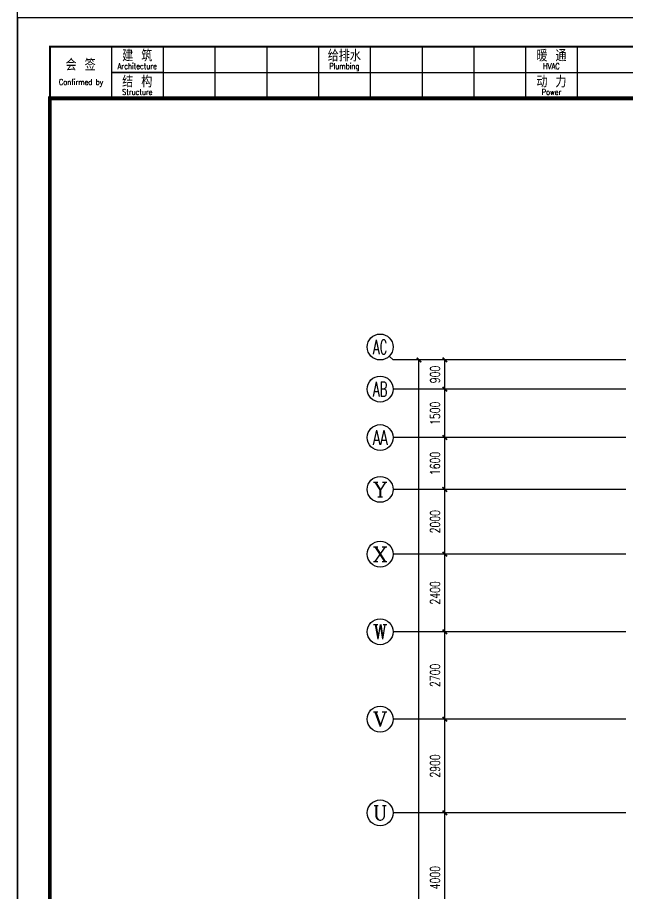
# Model space of a CAD drawing. Extents: x 190999 to 834799, y -200814 to 215286.
# Drawn here: x 666599 to 685449, y 9914 to 36986 of the extents above; entities that cross this region are included whole.
import ezdxf
from ezdxf.enums import TextEntityAlignment as Align

# ---------------------------------------------------------------- set-up
doc = ezdxf.new("R2010")
doc.units = 0
doc.header["$LTSCALE"] = 1000
doc.header["$MEASUREMENT"] = 0
for name, color, linetype in [('AXIS', 3, 'Continuous'), ('AXIS_TEXT', 7, 'Continuous'), ('图框', 189, 'Continuous')]:
    doc.layers.add(name, color=color, linetype=linetype)
doc.styles.add('_TCH_AXIS', font='COMPLEX', dxfattribs={"bigfont": 'GBCBIG'})
doc.styles.add('COMPLEX', font='COMPLEX')
doc.styles.add('DIM_FONT', font='SIMPLEX', dxfattribs={"width": 0.7, "bigfont": 'GBCBIG'})
doc.styles.add('TKZ2_tjkts.shx', font='tjromant.shx', dxfattribs={"bigfont": 'tjkts.shx'})
doc.dimstyles.new('DIMN', dxfattribs={"dimtxt": 300, "dimasz": 100, "dimexe": 250, "dimexo": 300, "dimgap": 150, "dimtad": 1, "dimdec": 0, "dimzin": 0, "dimdsep": 46, "dimtxsty": 'DIM_FONT', "dimblk": 'ARCHTICK', "dimcen": 0.09, "dimclrt": 7, "dimazin": 2, "dimtfac": 1, "dimtdec": 0, "dimtix": 1, "dimtmove": 2, "dimatfit": 3, "dimfxl": 0, "dimtolj": 1, "dimtzin": 0, "dimarcsym": 0})

# ---------------------------------------------------------------- blocks, each defined once
blk = doc.blocks.new('TJAD_TK_A0')
at = {"layer": '图框'}
for p, q in [((973, -441.7), (973, 399.3)), ((2162, -441.7), (2162, 399.3)), ((990, -412.7), (990, -156.7)), ((982, -268.7), (998, -268.7)), ((982, -284.7), (998, -284.7)), ((982, -300.7), (998, -300.7)), ((982, -316.7), (998, -316.7)), ((982, -332.7), (998, -332.7)), ((982, -348.7), (998, -348.7)), ((982, -364.7), (998, -364.7)), ((982, -380.7), (998, -380.7)), ((982, -396.7), (998, -396.7)), ((990, -396.7), (990, -412.7)), ((982, -412.7), (998, -412.7)), ((973, -441.7), (2162, -441.7))]:
    blk.add_line(p, q, dxfattribs=at)
at = {"layer": '图框', "const_width": 1.2}
blk.add_lwpolyline([(2152, -431.7), (2152, 389.3), (998, 389.3), (998, -431.7)], close=True, dxfattribs=at)
at = {"layer": '图框', "const_width": 0.6}
blk.add_lwpolyline([(998, -431.7), (982, -431.7), (982, -156.7), (998, -156.7)], dxfattribs=at)
at = {"layer": '图框', "style": 'TKZ2_tjkts.shx'}
for s, p in [('暖 通', (984.79, -276.7)), ('动 力', (992.79, -276.7)), ('给排水', (984.79, -340.7)), ('建 筑', (984.79, -404.7)), ('结 构', (992.79, -404.7)), ('会 签', (987.62, -422.2))]:
    blk.add_text(s, height=3.6, rotation=90, dxfattribs=at).set_placement(p, align=Align.MIDDLE_CENTER)
at = {"layer": '图框', "style": 'TKZ2_tjkts.shx', "width": 0.8}
for s, p in [('HVAC', (988.02, -276.7)), ('Power', (996.02, -276.7)), ('Plumbing', (988.02, -340.7)), ('Architecture', (988.02, -404.7)), ('Structure', (996.02, -404.7)), ('Confirmed by', (992.95, -422.09))]:
    blk.add_text(s, height=1.8, rotation=90, dxfattribs=at).set_placement(p, align=Align.MIDDLE_CENTER)
blk = doc.blocks.new('_ArchTick')
at = {"const_width": 0.5}
blk.add_lwpolyline([(-0.7, -0.7), (0.7, 0.7)], dxfattribs=at)
blk = doc.blocks.new('*D683')
at = {"layer": 'AXIS', "color": 0, "lineweight": -2}
for p, q in [((680599, 12404), (679554, 12404)), ((679804, 8404), (679804, 12404)), ((680599, 8404), (679554, 8404))]:
    blk.add_line(p, q, dxfattribs=at)
at = {"layer": 'Defpoints', "color": 0}
for p in [(679804, 12404), (680899, 12404), (680899, 8404)]:
    blk.add_point(p, dxfattribs=at)
at = {"layer": 'AXIS', "color": 0, "lineweight": -2, "xscale": 100, "yscale": 100, "zscale": 100}
for p, rotation in [((679804, 12404), 90), ((679804, 8404), 270)]:
    blk.add_blockref('_ArchTick', p, dxfattribs=dict(at, rotation=rotation))
at = {"layer": 'AXIS', "color": 7, "insert": (679504, 10404), "char_height": 300, "attachment_point": 5, "rotation": 90, "style": 'DIM_FONT'}
blk.add_mtext('\\A1;4000', dxfattribs=at)
blk = doc.blocks.new('*D684')
at = {"layer": 'AXIS', "color": 0, "lineweight": -2}
for p, q in [((680599, 15304), (679554, 15304)), ((679804, 12404), (679804, 15304)), ((680599, 12404), (679554, 12404))]:
    blk.add_line(p, q, dxfattribs=at)
at = {"layer": 'Defpoints', "color": 0}
for p in [(679804, 15304), (680899, 15304), (680899, 12404)]:
    blk.add_point(p, dxfattribs=at)
at = {"layer": 'AXIS', "color": 0, "lineweight": -2, "xscale": 100, "yscale": 100, "zscale": 100}
for p, rotation in [((679804, 15304), 90), ((679804, 12404), 270)]:
    blk.add_blockref('_ArchTick', p, dxfattribs=dict(at, rotation=rotation))
at = {"layer": 'AXIS', "color": 7, "insert": (679504, 13854), "char_height": 300, "attachment_point": 5, "rotation": 90, "style": 'DIM_FONT'}
blk.add_mtext('\\A1;2900', dxfattribs=at)
blk = doc.blocks.new('*D685')
at = {"layer": 'AXIS', "color": 0, "lineweight": -2}
for p, q in [((680599, 18004), (679554, 18004)), ((679804, 15304), (679804, 18004)), ((680599, 15304), (679554, 15304))]:
    blk.add_line(p, q, dxfattribs=at)
at = {"layer": 'Defpoints', "color": 0}
for p in [(679804, 18004), (680899, 18004), (680899, 15304)]:
    blk.add_point(p, dxfattribs=at)
at = {"layer": 'AXIS', "color": 0, "lineweight": -2, "xscale": 100, "yscale": 100, "zscale": 100}
for p, rotation in [((679804, 18004), 90), ((679804, 15304), 270)]:
    blk.add_blockref('_ArchTick', p, dxfattribs=dict(at, rotation=rotation))
at = {"layer": 'AXIS', "color": 7, "insert": (679504, 16654), "char_height": 300, "attachment_point": 5, "rotation": 90, "style": 'DIM_FONT'}
blk.add_mtext('\\A1;2700', dxfattribs=at)
blk = doc.blocks.new('*D686')
at = {"layer": 'AXIS', "color": 0, "lineweight": -2}
for p, q in [((680599, 20404), (679554, 20404)), ((679804, 18004), (679804, 20404)), ((680599, 18004), (679554, 18004))]:
    blk.add_line(p, q, dxfattribs=at)
at = {"layer": 'Defpoints', "color": 0}
for p in [(679804, 20404), (680899, 20404), (680899, 18004)]:
    blk.add_point(p, dxfattribs=at)
at = {"layer": 'AXIS', "color": 0, "lineweight": -2, "xscale": 100, "yscale": 100, "zscale": 100}
for p, rotation in [((679804, 20404), 90), ((679804, 18004), 270)]:
    blk.add_blockref('_ArchTick', p, dxfattribs=dict(at, rotation=rotation))
at = {"layer": 'AXIS', "color": 7, "insert": (679504, 19204), "char_height": 300, "attachment_point": 5, "rotation": 90, "style": 'DIM_FONT'}
blk.add_mtext('\\A1;2400', dxfattribs=at)
blk = doc.blocks.new('*D687')
at = {"layer": 'AXIS', "color": 0, "lineweight": -2}
for p, q in [((680599, 22404), (679554, 22404)), ((679804, 20404), (679804, 22404)), ((680599, 20404), (679554, 20404))]:
    blk.add_line(p, q, dxfattribs=at)
at = {"layer": 'Defpoints', "color": 0}
for p in [(679804, 22404), (680899, 22404), (680899, 20404)]:
    blk.add_point(p, dxfattribs=at)
at = {"layer": 'AXIS', "color": 0, "lineweight": -2, "xscale": 100, "yscale": 100, "zscale": 100}
for p, rotation in [((679804, 22404), 90), ((679804, 20404), 270)]:
    blk.add_blockref('_ArchTick', p, dxfattribs=dict(at, rotation=rotation))
at = {"layer": 'AXIS', "color": 7, "insert": (679504, 21404), "char_height": 300, "attachment_point": 5, "rotation": 90, "style": 'DIM_FONT'}
blk.add_mtext('\\A1;2000', dxfattribs=at)
blk = doc.blocks.new('*D688')
at = {"layer": 'AXIS', "color": 0, "lineweight": -2}
for p, q in [((680599, 24004), (679554, 24004)), ((679804, 22404), (679804, 24004)), ((680599, 22404), (679554, 22404))]:
    blk.add_line(p, q, dxfattribs=at)
at = {"layer": 'Defpoints', "color": 0}
for p in [(679804, 24004), (680899, 24004), (680899, 22404)]:
    blk.add_point(p, dxfattribs=at)
at = {"layer": 'AXIS', "color": 0, "lineweight": -2, "xscale": 100, "yscale": 100, "zscale": 100}
for p, rotation in [((679804, 24004), 90), ((679804, 22404), 270)]:
    blk.add_blockref('_ArchTick', p, dxfattribs=dict(at, rotation=rotation))
at = {"layer": 'AXIS', "color": 7, "insert": (679504, 23204), "char_height": 300, "attachment_point": 5, "rotation": 90, "style": 'DIM_FONT'}
blk.add_mtext('\\A1;1600', dxfattribs=at)
blk = doc.blocks.new('*D689')
at = {"layer": 'AXIS', "color": 0, "lineweight": -2}
for p, q in [((680599, 25504), (679554, 25504)), ((679804, 24004), (679804, 25504)), ((680599, 24004), (679554, 24004))]:
    blk.add_line(p, q, dxfattribs=at)
at = {"layer": 'Defpoints', "color": 0}
for p in [(679804, 25504), (680899, 25504), (680899, 24004)]:
    blk.add_point(p, dxfattribs=at)
at = {"layer": 'AXIS', "color": 0, "lineweight": -2, "xscale": 100, "yscale": 100, "zscale": 100}
for p, rotation in [((679804, 25504), 90), ((679804, 24004), 270)]:
    blk.add_blockref('_ArchTick', p, dxfattribs=dict(at, rotation=rotation))
at = {"layer": 'AXIS', "color": 7, "insert": (679504, 24754), "char_height": 300, "attachment_point": 5, "rotation": 90, "style": 'DIM_FONT'}
blk.add_mtext('\\A1;1500', dxfattribs=at)
blk = doc.blocks.new('*D690')
at = {"layer": 'AXIS', "color": 0, "lineweight": -2}
for p, q in [((680599, 26404), (679554, 26404)), ((679804, 25504), (679804, 26404)), ((680599, 25504), (679554, 25504))]:
    blk.add_line(p, q, dxfattribs=at)
at = {"layer": 'Defpoints', "color": 0}
for p in [(679804, 26404), (680899, 26404), (680899, 25504)]:
    blk.add_point(p, dxfattribs=at)
at = {"layer": 'AXIS', "color": 0, "lineweight": -2, "xscale": 100, "yscale": 100, "zscale": 100}
for p, rotation in [((679804, 26404), 90), ((679804, 25504), 270)]:
    blk.add_blockref('_ArchTick', p, dxfattribs=dict(at, rotation=rotation))
at = {"layer": 'AXIS', "color": 7, "insert": (679504, 25954), "char_height": 300, "attachment_point": 5, "rotation": 90, "style": 'DIM_FONT'}
blk.add_mtext('\\A1;900', dxfattribs=at)
blk = doc.blocks.new('*D691')
at = {"layer": 'AXIS', "color": 0, "lineweight": -2}
for p, q in [((680599, 26404), (678754, 26404)), ((679004, -61596), (679004, 26404)), ((680599, -61596), (678754, -61596))]:
    blk.add_line(p, q, dxfattribs=at)
at = {"layer": 'Defpoints', "color": 0}
for p in [(679004, 26404), (680899, 26404), (680899, -61596)]:
    blk.add_point(p, dxfattribs=at)
at = {"layer": 'AXIS', "color": 0, "lineweight": -2, "xscale": 100, "yscale": 100, "zscale": 100}
for p, rotation in [((679004, 26404), 90), ((679004, -61596), 270)]:
    blk.add_blockref('_ArchTick', p, dxfattribs=dict(at, rotation=rotation))
at = {"layer": 'AXIS', "color": 7, "insert": (678704, -17596), "char_height": 300, "attachment_point": 5, "rotation": 90, "style": 'DIM_FONT'}
blk.add_mtext('\\A1;88000', dxfattribs=at)
blk = doc.blocks.new('_AXISO')
blk.add_circle((0, 0), 0.5)
at = {"layer": 'AXIS_TEXT', "style": 'COMPLEX', "width": 1.041667}
blk.add_attdef('A', text='', height=0.56, dxfattribs=at).set_placement((-0.25, -0.28), (0.25, -0.28), align=Align.FIT)

msp = doc.modelspace()

# ---------------------------------------------------------------- linework, layer by layer
at = {"layer": 'AXIS'}
for p, q in [((678086.9, 26520.9), (678204.1, 26403.7)), ((685398.5, 26403.7), (678204.1, 26403.7)), ((685398.5, 25503.7), (678204.1, 25503.7)), ((685398.5, 24003.7), (678204.1, 24003.7)), ((685398.5, 22403.7), (678204.1, 22403.7)), ((685398.5, 20403.7), (678204.1, 20403.7)), ((685398.5, 18003.7), (678204.1, 18003.7)), ((685398.5, 15303.7), (678204.1, 15303.7)), ((685398.5, 12403.7), (678204.1, 12403.7))]:
    msp.add_line(p, q, dxfattribs=at)

# ---------------------------------------------------------------- block references
ref = msp.add_blockref('_AXISO', (677804.1, 26803.7), dxfattribs=dict(at, xscale=800, yscale=800, zscale=800))
ref.add_attrib('A', 'AC', dxfattribs={"layer": 'AXIS_TEXT', "height": 452.55, "style": '_TCH_AXIS', "width": 0.583333}).set_placement((677577.8, 26577.4), (678030.4, 26577.4), align=Align.FIT)
ref = msp.add_blockref('_AXISO', (677804.1, 25503.7), dxfattribs=dict(at, xscale=800, yscale=800, zscale=800))
ref.add_attrib('A', 'AB', dxfattribs={"layer": 'AXIS_TEXT', "height": 452.55, "style": '_TCH_AXIS', "width": 0.552632}).set_placement((677577.8, 25277.4), (678030.4, 25277.4), align=Align.FIT)
ref = msp.add_blockref('_AXISO', (677804.1, 24003.7), dxfattribs=dict(at, xscale=800, yscale=800, zscale=800))
ref.add_attrib('A', 'AA', dxfattribs={"layer": 'AXIS_TEXT', "height": 452.55, "style": '_TCH_AXIS', "width": 0.538462}).set_placement((677577.8, 23777.4), (678030.4, 23777.4), align=Align.FIT)
ref = msp.add_blockref('_AXISO', (677804.1, 22403.7), dxfattribs=dict(at, xscale=800, yscale=800, zscale=800))
ref.add_attrib('A', 'Y', dxfattribs={"layer": 'AXIS_TEXT', "height": 452.5, "style": '_TCH_AXIS', "width": 1.105263}).set_placement((677577.8, 22177.4), (678030.4, 22177.4), align=Align.FIT)
ref = msp.add_blockref('_AXISO', (677804.1, 20403.7), dxfattribs=dict(at, xscale=800, yscale=800, zscale=800))
ref.add_attrib('A', 'X', dxfattribs={"layer": 'AXIS_TEXT', "height": 452.5, "style": '_TCH_AXIS', "width": 1.166667}).set_placement((677577.8, 20177.4), (678030.4, 20177.4), align=Align.FIT)
ref = msp.add_blockref('_AXISO', (677804.1, 18003.7), dxfattribs=dict(at, xscale=800, yscale=800, zscale=800))
ref.add_attrib('A', 'W', dxfattribs={"layer": 'AXIS_TEXT', "height": 452.5, "style": '_TCH_AXIS', "width": 0.954545}).set_placement((677577.8, 17777.4), (678030.4, 17777.4), align=Align.FIT)
ref = msp.add_blockref('_AXISO', (677804.1, 15303.7), dxfattribs=dict(at, xscale=800, yscale=800, zscale=800))
ref.add_attrib('A', 'V', dxfattribs={"layer": 'AXIS_TEXT', "height": 452.5, "style": '_TCH_AXIS', "width": 1.166667}).set_placement((677577.8, 15077.4), (678030.4, 15077.4), align=Align.FIT)
ref = msp.add_blockref('_AXISO', (677804.1, 12403.7), dxfattribs=dict(at, xscale=800, yscale=800, zscale=800))
ref.add_attrib('A', 'U', dxfattribs={"layer": 'AXIS_TEXT', "height": 452.5, "style": '_TCH_AXIS', "width": 1.05}).set_placement((677577.8, 12177.4), (678030.4, 12177.4), align=Align.FIT)
at = {"layer": '图框', "xscale": 100, "yscale": 100, "zscale": 100}
msp.add_blockref('TJAD_TK_A0', (450398.6, 31856.8), dxfattribs=at)
at = {"layer": '图框', "xscale": 100, "yscale": 100, "zscale": 100, "rotation": 270}
msp.add_blockref('TJAD_TK_A0', (710768.8, 134286.5), dxfattribs=at)

# ---------------------------------------------------------------- dimensions: what is measured, and where the dimension line sits
at = {"layer": 'AXIS'}
for p1, p2, distance, picture, middle in [((680898.5, -61596.3), (680898.5, 26403.7), 1894.4, '*D691', (678704.1, -17596.3)), ((680898.5, 25503.7), (680898.5, 26403.7), 1094.4, '*D690', (679504.1, 25953.7)), ((680898.5, 24003.7), (680898.5, 25503.7), 1094.4, '*D689', (679504.1, 24753.7)), ((680898.5, 22403.7), (680898.5, 24003.7), 1094.4, '*D688', (679504.1, 23203.7)), ((680898.5, 20403.7), (680898.5, 22403.7), 1094.4, '*D687', (679504.1, 21403.7)), ((680898.5, 18003.7), (680898.5, 20403.7), 1094.4, '*D686', (679504.1, 19203.7)), ((680898.5, 15303.7), (680898.5, 18003.7), 1094.4, '*D685', (679504.1, 16653.7)), ((680898.5, 12403.7), (680898.5, 15303.7), 1094.4, '*D684', (679504.1, 13853.7)), ((680898.5, 8403.7), (680898.5, 12403.7), 1094.4, '*D683', (679504.1, 10403.7))]:
    dim = msp.add_aligned_dim(p1=p1, p2=p2, distance=distance, dimstyle='DIMN', dxfattribs=at)
    dim.commit()
    dim.dimension.update_dxf_attribs({"geometry": picture, "text_midpoint": middle})

doc.saveas('drawing.dxf')
